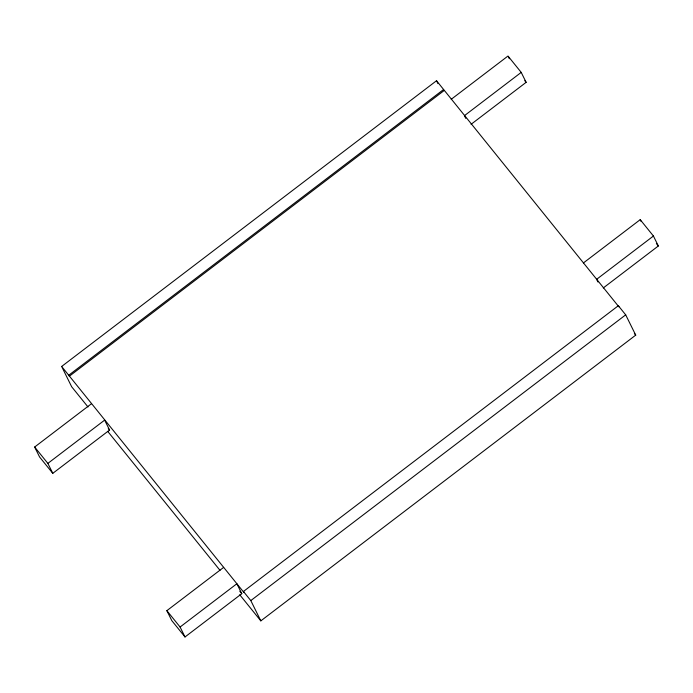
<?xml version="1.0" encoding="UTF-8"?>
<svg xmlns="http://www.w3.org/2000/svg" width="693" height="693" viewBox="0 0 693 693"><rect width="100%" height="100%" fill="white"/><g stroke="black" fill="none" stroke-linecap="round" stroke-linejoin="round"><path stroke-width="1.04" d="M61.642 366.467L436.529 80.726L618.84 306.774L618.329 305.726L243.434 591.467L243.953 592.515L61.642 366.467L71.665 386.755L87.994 406.964M68.72 375.234L443.615 89.492M69.239 376.282L444.126 90.54M451.212 99.307L507.995 56.029L521.214 72.393L526.134 82.337L471.075 124.307M521.214 72.393L464.431 115.67L465.774 118.382M52.789 473.336L47.869 463.392L104.652 420.114L109.572 430.058L52.789 473.336L39.57 456.973L34.65 447.028L91.433 403.75M583.428 262.942L640.211 219.664L653.43 236.027L658.35 245.972L603.291 287.941M653.43 236.027L596.647 279.305L597.99 282.016M185.005 636.971L180.085 627.026L236.867 583.749L241.788 593.693L185.005 636.971L171.786 620.607L166.866 610.663L223.648 567.385M625.692 314.847L635.724 335.135L260.828 620.867L250.805 600.58L625.692 314.847L618.329 305.726M524.809 80.7L526.134 82.337M656.366 243.52L658.35 245.972M634.364 333.446L635.724 335.135M243.434 591.467L250.805 600.58M108.247 428.421L109.572 430.058M239.804 591.242L241.788 593.693M107.727 431.392L220.002 570.339M239.735 594.767L260.828 620.867M34.65 447.028L47.869 463.392M166.866 610.663L180.085 627.026M640.211 219.664L641.103 221.474M508.445 56.93L509.338 58.74M436.529 80.726L437.959 83.628"/></g></svg>
